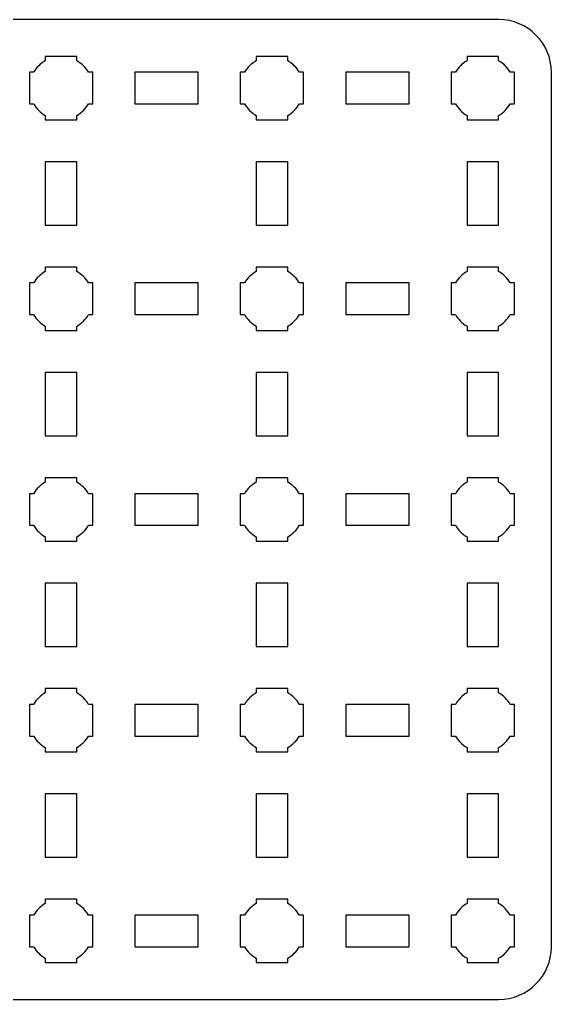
# Model space of a CAD drawing. Extents: x -532 to -78, y -195 to -102.
# Drawn here: x -308.9 to -258.5, y -195 to -102 of the extents above; entities that cross this region are included whole.
import ezdxf

# ---------------------------------------------------------------- set-up
doc = ezdxf.new("R2010")
doc.units = 0
doc.header["$MEASUREMENT"] = 0
doc.layers.add('LAYER_1', color=7, linetype='CONTINUOUS')

msp = doc.modelspace()

# ---------------------------------------------------------------- linework, layer by layer
at = {"layer": 'LAYER_1'}
for points in [[(-298, -110), (-292, -110), (-292, -107), (-298, -107), (-298, -110)], [(-278, -110), (-272, -110), (-272, -107), (-278, -107), (-278, -110)], [(-306.5, -121.5), (-303.5, -121.5), (-303.5, -115.5), (-306.5, -115.5), (-306.5, -121.5)], [(-286.5, -121.5), (-283.5, -121.5), (-283.5, -115.5), (-286.5, -115.5), (-286.5, -121.5)], [(-266.5, -121.5), (-263.5, -121.5), (-263.5, -115.5), (-266.5, -115.5), (-266.5, -121.5)], [(-298, -130), (-292, -130), (-292, -127), (-298, -127), (-298, -130)], [(-278, -130), (-272, -130), (-272, -127), (-278, -127), (-278, -130)], [(-306.5, -141.5), (-303.5, -141.5), (-303.5, -135.5), (-306.5, -135.5), (-306.5, -141.5)], [(-286.5, -141.5), (-283.5, -141.5), (-283.5, -135.5), (-286.5, -135.5), (-286.5, -141.5)], [(-266.5, -141.5), (-263.5, -141.5), (-263.5, -135.5), (-266.5, -135.5), (-266.5, -141.5)], [(-298, -150), (-292, -150), (-292, -147), (-298, -147), (-298, -150)], [(-278, -150), (-272, -150), (-272, -147), (-278, -147), (-278, -150)], [(-306.5, -161.5), (-303.5, -161.5), (-303.5, -155.5), (-306.5, -155.5), (-306.5, -161.5)], [(-286.5, -161.5), (-283.5, -161.5), (-283.5, -155.5), (-286.5, -155.5), (-286.5, -161.5)], [(-266.5, -161.5), (-263.5, -161.5), (-263.5, -155.5), (-266.5, -155.5), (-266.5, -161.5)], [(-298, -170), (-292, -170), (-292, -167), (-298, -167), (-298, -170)], [(-278, -170), (-272, -170), (-272, -167), (-278, -167), (-278, -170)], [(-306.5, -181.5), (-303.5, -181.5), (-303.5, -175.5), (-306.5, -175.5), (-306.5, -181.5)], [(-286.5, -181.5), (-283.5, -181.5), (-283.5, -175.5), (-286.5, -175.5), (-286.5, -181.5)], [(-266.5, -181.5), (-263.5, -181.5), (-263.5, -175.5), (-266.5, -175.5), (-266.5, -181.5)], [(-298, -190), (-292, -190), (-292, -187), (-298, -187), (-298, -190)], [(-278, -190), (-272, -190), (-272, -187), (-278, -187), (-278, -190)]]:
    msp.add_lwpolyline(points, close=True, dxfattribs=at)
for points, knots in [([(-351.5, -190), (-351.5, -190), (-351.5, -107), (-351.5, -107), (-351.5, -107), (-351.5, -104.2391), (-349.2609, -102), (-346.5, -102), (-346.5, -102), (-346.5, -102), (-263.5, -102), (-263.5, -102), (-263.5, -102), (-260.7391, -102), (-258.5, -104.2391), (-258.5, -107), (-258.5, -107), (-258.5, -107), (-258.5, -190), (-258.5, -190), (-258.5, -190), (-258.5, -192.7609), (-260.7391, -195), (-263.5, -195), (-263.5, -195), (-263.5, -195), (-346.5, -195), (-346.5, -195), (-346.5, -195), (-349.2609, -195), (-351.5, -192.7609), (-351.5, -190)], [0, 0, 0, 0, 0.125, 0.125, 0.125, 0.125, 0.25, 0.25, 0.25, 0.25, 0.375, 0.375, 0.375, 0.375, 0.5, 0.5, 0.5, 0.5, 0.625, 0.625, 0.625, 0.625, 0.75, 0.75, 0.75, 0.75, 0.875, 0.875, 0.875, 0.875, 1, 1, 1, 1]), ([(-308, -107), (-308, -107), (-307.5985, -107), (-307.5985, -107), (-307.5985, -107), (-307.335, -106.5447), (-306.9553, -106.165), (-306.5, -105.9015), (-306.5, -105.9015), (-306.5, -105.9015), (-306.5, -105.5), (-306.5, -105.5), (-306.5, -105.5), (-306.5, -105.5), (-305, -105.5), (-305, -105.5), (-305, -105.5), (-305, -105.5), (-303.5, -105.5), (-303.5, -105.5), (-303.5, -105.5), (-303.5, -105.5), (-303.5, -105.9015), (-303.5, -105.9015), (-303.5, -105.9015), (-303.0447, -106.165), (-302.665, -106.5447), (-302.4015, -107), (-302.4015, -107), (-302.4015, -107), (-302, -107), (-302, -107), (-302, -107), (-302, -107), (-302, -108.5), (-302, -108.5), (-302, -108.5), (-302, -108.5), (-302, -110), (-302, -110), (-302, -110), (-302, -110), (-302.4015, -110), (-302.4015, -110), (-302.4015, -110), (-302.665, -110.4553), (-303.0447, -110.835), (-303.5, -111.0985), (-303.5, -111.0985), (-303.5, -111.0985), (-303.5, -111.5), (-303.5, -111.5), (-303.5, -111.5), (-303.5, -111.5), (-305, -111.5), (-305, -111.5), (-305, -111.5), (-305, -111.5), (-306.5, -111.5), (-306.5, -111.5), (-306.5, -111.5), (-306.5, -111.5), (-306.5, -111.0985), (-306.5, -111.0985), (-306.5, -111.0985), (-306.9553, -110.835), (-307.335, -110.4553), (-307.5985, -110), (-307.5985, -110), (-307.5985, -110), (-308, -110), (-308, -110), (-308, -110), (-308, -110), (-308, -108.5), (-308, -108.5), (-308, -108.5), (-308, -108.5), (-308, -107), (-308, -107)], [0, 0, 0, 0, 0.05, 0.05, 0.05, 0.05, 0.1, 0.1, 0.1, 0.1, 0.15, 0.15, 0.15, 0.15, 0.2, 0.2, 0.2, 0.2, 0.25, 0.25, 0.25, 0.25, 0.3, 0.3, 0.3, 0.3, 0.35, 0.35, 0.35, 0.35, 0.4, 0.4, 0.4, 0.4, 0.45, 0.45, 0.45, 0.45, 0.5, 0.5, 0.5, 0.5, 0.55, 0.55, 0.55, 0.55, 0.6, 0.6, 0.6, 0.6, 0.65, 0.65, 0.65, 0.65, 0.7, 0.7, 0.7, 0.7, 0.75, 0.75, 0.75, 0.75, 0.8, 0.8, 0.8, 0.8, 0.85, 0.85, 0.85, 0.85, 0.9, 0.9, 0.9, 0.9, 0.95, 0.95, 0.95, 0.95, 1, 1, 1, 1]), ([(-288, -107), (-288, -107), (-287.5985, -107), (-287.5985, -107), (-287.5985, -107), (-287.335, -106.5447), (-286.9553, -106.165), (-286.5, -105.9015), (-286.5, -105.9015), (-286.5, -105.9015), (-286.5, -105.5), (-286.5, -105.5), (-286.5, -105.5), (-286.5, -105.5), (-285, -105.5), (-285, -105.5), (-285, -105.5), (-285, -105.5), (-283.5, -105.5), (-283.5, -105.5), (-283.5, -105.5), (-283.5, -105.5), (-283.5, -105.9015), (-283.5, -105.9015), (-283.5, -105.9015), (-283.0447, -106.165), (-282.665, -106.5447), (-282.4015, -107), (-282.4015, -107), (-282.4015, -107), (-282, -107), (-282, -107), (-282, -107), (-282, -107), (-282, -108.5), (-282, -108.5), (-282, -108.5), (-282, -108.5), (-282, -110), (-282, -110), (-282, -110), (-282, -110), (-282.4015, -110), (-282.4015, -110), (-282.4015, -110), (-282.665, -110.4553), (-283.0447, -110.835), (-283.5, -111.0985), (-283.5, -111.0985), (-283.5, -111.0985), (-283.5, -111.5), (-283.5, -111.5), (-283.5, -111.5), (-283.5, -111.5), (-285, -111.5), (-285, -111.5), (-285, -111.5), (-285, -111.5), (-286.5, -111.5), (-286.5, -111.5), (-286.5, -111.5), (-286.5, -111.5), (-286.5, -111.0985), (-286.5, -111.0985), (-286.5, -111.0985), (-286.9553, -110.835), (-287.335, -110.4553), (-287.5985, -110), (-287.5985, -110), (-287.5985, -110), (-288, -110), (-288, -110), (-288, -110), (-288, -110), (-288, -108.5), (-288, -108.5), (-288, -108.5), (-288, -108.5), (-288, -107), (-288, -107)], [0, 0, 0, 0, 0.05, 0.05, 0.05, 0.05, 0.1, 0.1, 0.1, 0.1, 0.15, 0.15, 0.15, 0.15, 0.2, 0.2, 0.2, 0.2, 0.25, 0.25, 0.25, 0.25, 0.3, 0.3, 0.3, 0.3, 0.35, 0.35, 0.35, 0.35, 0.4, 0.4, 0.4, 0.4, 0.45, 0.45, 0.45, 0.45, 0.5, 0.5, 0.5, 0.5, 0.55, 0.55, 0.55, 0.55, 0.6, 0.6, 0.6, 0.6, 0.65, 0.65, 0.65, 0.65, 0.7, 0.7, 0.7, 0.7, 0.75, 0.75, 0.75, 0.75, 0.8, 0.8, 0.8, 0.8, 0.85, 0.85, 0.85, 0.85, 0.9, 0.9, 0.9, 0.9, 0.95, 0.95, 0.95, 0.95, 1, 1, 1, 1]), ([(-268, -107), (-268, -107), (-267.5985, -107), (-267.5985, -107), (-267.5985, -107), (-267.335, -106.5447), (-266.9553, -106.165), (-266.5, -105.9015), (-266.5, -105.9015), (-266.5, -105.9015), (-266.5, -105.5), (-266.5, -105.5), (-266.5, -105.5), (-266.5, -105.5), (-265, -105.5), (-265, -105.5), (-265, -105.5), (-265, -105.5), (-263.5, -105.5), (-263.5, -105.5), (-263.5, -105.5), (-263.5, -105.5), (-263.5, -105.9015), (-263.5, -105.9015), (-263.5, -105.9015), (-263.0447, -106.165), (-262.665, -106.5447), (-262.4015, -107), (-262.4015, -107), (-262.4015, -107), (-262, -107), (-262, -107), (-262, -107), (-262, -107), (-262, -108.5), (-262, -108.5), (-262, -108.5), (-262, -108.5), (-262, -110), (-262, -110), (-262, -110), (-262, -110), (-262.4015, -110), (-262.4015, -110), (-262.4015, -110), (-262.665, -110.4553), (-263.0447, -110.835), (-263.5, -111.0985), (-263.5, -111.0985), (-263.5, -111.0985), (-263.5, -111.5), (-263.5, -111.5), (-263.5, -111.5), (-263.5, -111.5), (-265, -111.5), (-265, -111.5), (-265, -111.5), (-265, -111.5), (-266.5, -111.5), (-266.5, -111.5), (-266.5, -111.5), (-266.5, -111.5), (-266.5, -111.0985), (-266.5, -111.0985), (-266.5, -111.0985), (-266.9553, -110.835), (-267.335, -110.4553), (-267.5985, -110), (-267.5985, -110), (-267.5985, -110), (-268, -110), (-268, -110), (-268, -110), (-268, -110), (-268, -108.5), (-268, -108.5), (-268, -108.5), (-268, -108.5), (-268, -107), (-268, -107)], [0, 0, 0, 0, 0.05, 0.05, 0.05, 0.05, 0.1, 0.1, 0.1, 0.1, 0.15, 0.15, 0.15, 0.15, 0.2, 0.2, 0.2, 0.2, 0.25, 0.25, 0.25, 0.25, 0.3, 0.3, 0.3, 0.3, 0.35, 0.35, 0.35, 0.35, 0.4, 0.4, 0.4, 0.4, 0.45, 0.45, 0.45, 0.45, 0.5, 0.5, 0.5, 0.5, 0.55, 0.55, 0.55, 0.55, 0.6, 0.6, 0.6, 0.6, 0.65, 0.65, 0.65, 0.65, 0.7, 0.7, 0.7, 0.7, 0.75, 0.75, 0.75, 0.75, 0.8, 0.8, 0.8, 0.8, 0.85, 0.85, 0.85, 0.85, 0.9, 0.9, 0.9, 0.9, 0.95, 0.95, 0.95, 0.95, 1, 1, 1, 1]), ([(-308, -127), (-308, -127), (-307.5985, -127), (-307.5985, -127), (-307.5985, -127), (-307.335, -126.5447), (-306.9553, -126.165), (-306.5, -125.9015), (-306.5, -125.9015), (-306.5, -125.9015), (-306.5, -125.5), (-306.5, -125.5), (-306.5, -125.5), (-306.5, -125.5), (-305, -125.5), (-305, -125.5), (-305, -125.5), (-305, -125.5), (-303.5, -125.5), (-303.5, -125.5), (-303.5, -125.5), (-303.5, -125.5), (-303.5, -125.9015), (-303.5, -125.9015), (-303.5, -125.9015), (-303.0447, -126.165), (-302.665, -126.5447), (-302.4015, -127), (-302.4015, -127), (-302.4015, -127), (-302, -127), (-302, -127), (-302, -127), (-302, -127), (-302, -128.5), (-302, -128.5), (-302, -128.5), (-302, -128.5), (-302, -130), (-302, -130), (-302, -130), (-302, -130), (-302.4015, -130), (-302.4015, -130), (-302.4015, -130), (-302.665, -130.4553), (-303.0447, -130.835), (-303.5, -131.0985), (-303.5, -131.0985), (-303.5, -131.0985), (-303.5, -131.5), (-303.5, -131.5), (-303.5, -131.5), (-303.5, -131.5), (-305, -131.5), (-305, -131.5), (-305, -131.5), (-305, -131.5), (-306.5, -131.5), (-306.5, -131.5), (-306.5, -131.5), (-306.5, -131.5), (-306.5, -131.0985), (-306.5, -131.0985), (-306.5, -131.0985), (-306.9553, -130.835), (-307.335, -130.4553), (-307.5985, -130), (-307.5985, -130), (-307.5985, -130), (-308, -130), (-308, -130), (-308, -130), (-308, -130), (-308, -128.5), (-308, -128.5), (-308, -128.5), (-308, -128.5), (-308, -127), (-308, -127)], [0, 0, 0, 0, 0.05, 0.05, 0.05, 0.05, 0.1, 0.1, 0.1, 0.1, 0.15, 0.15, 0.15, 0.15, 0.2, 0.2, 0.2, 0.2, 0.25, 0.25, 0.25, 0.25, 0.3, 0.3, 0.3, 0.3, 0.35, 0.35, 0.35, 0.35, 0.4, 0.4, 0.4, 0.4, 0.45, 0.45, 0.45, 0.45, 0.5, 0.5, 0.5, 0.5, 0.55, 0.55, 0.55, 0.55, 0.6, 0.6, 0.6, 0.6, 0.65, 0.65, 0.65, 0.65, 0.7, 0.7, 0.7, 0.7, 0.75, 0.75, 0.75, 0.75, 0.8, 0.8, 0.8, 0.8, 0.85, 0.85, 0.85, 0.85, 0.9, 0.9, 0.9, 0.9, 0.95, 0.95, 0.95, 0.95, 1, 1, 1, 1]), ([(-288, -127), (-288, -127), (-287.5985, -127), (-287.5985, -127), (-287.5985, -127), (-287.335, -126.5447), (-286.9553, -126.165), (-286.5, -125.9015), (-286.5, -125.9015), (-286.5, -125.9015), (-286.5, -125.5), (-286.5, -125.5), (-286.5, -125.5), (-286.5, -125.5), (-285, -125.5), (-285, -125.5), (-285, -125.5), (-285, -125.5), (-283.5, -125.5), (-283.5, -125.5), (-283.5, -125.5), (-283.5, -125.5), (-283.5, -125.9015), (-283.5, -125.9015), (-283.5, -125.9015), (-283.0447, -126.165), (-282.665, -126.5447), (-282.4015, -127), (-282.4015, -127), (-282.4015, -127), (-282, -127), (-282, -127), (-282, -127), (-282, -127), (-282, -128.5), (-282, -128.5), (-282, -128.5), (-282, -128.5), (-282, -130), (-282, -130), (-282, -130), (-282, -130), (-282.4015, -130), (-282.4015, -130), (-282.4015, -130), (-282.665, -130.4553), (-283.0447, -130.835), (-283.5, -131.0985), (-283.5, -131.0985), (-283.5, -131.0985), (-283.5, -131.5), (-283.5, -131.5), (-283.5, -131.5), (-283.5, -131.5), (-285, -131.5), (-285, -131.5), (-285, -131.5), (-285, -131.5), (-286.5, -131.5), (-286.5, -131.5), (-286.5, -131.5), (-286.5, -131.5), (-286.5, -131.0985), (-286.5, -131.0985), (-286.5, -131.0985), (-286.9553, -130.835), (-287.335, -130.4553), (-287.5985, -130), (-287.5985, -130), (-287.5985, -130), (-288, -130), (-288, -130), (-288, -130), (-288, -130), (-288, -128.5), (-288, -128.5), (-288, -128.5), (-288, -128.5), (-288, -127), (-288, -127)], [0, 0, 0, 0, 0.05, 0.05, 0.05, 0.05, 0.1, 0.1, 0.1, 0.1, 0.15, 0.15, 0.15, 0.15, 0.2, 0.2, 0.2, 0.2, 0.25, 0.25, 0.25, 0.25, 0.3, 0.3, 0.3, 0.3, 0.35, 0.35, 0.35, 0.35, 0.4, 0.4, 0.4, 0.4, 0.45, 0.45, 0.45, 0.45, 0.5, 0.5, 0.5, 0.5, 0.55, 0.55, 0.55, 0.55, 0.6, 0.6, 0.6, 0.6, 0.65, 0.65, 0.65, 0.65, 0.7, 0.7, 0.7, 0.7, 0.75, 0.75, 0.75, 0.75, 0.8, 0.8, 0.8, 0.8, 0.85, 0.85, 0.85, 0.85, 0.9, 0.9, 0.9, 0.9, 0.95, 0.95, 0.95, 0.95, 1, 1, 1, 1]), ([(-268, -127), (-268, -127), (-267.5985, -127), (-267.5985, -127), (-267.5985, -127), (-267.335, -126.5447), (-266.9553, -126.165), (-266.5, -125.9015), (-266.5, -125.9015), (-266.5, -125.9015), (-266.5, -125.5), (-266.5, -125.5), (-266.5, -125.5), (-266.5, -125.5), (-265, -125.5), (-265, -125.5), (-265, -125.5), (-265, -125.5), (-263.5, -125.5), (-263.5, -125.5), (-263.5, -125.5), (-263.5, -125.5), (-263.5, -125.9015), (-263.5, -125.9015), (-263.5, -125.9015), (-263.0447, -126.165), (-262.665, -126.5447), (-262.4015, -127), (-262.4015, -127), (-262.4015, -127), (-262, -127), (-262, -127), (-262, -127), (-262, -127), (-262, -128.5), (-262, -128.5), (-262, -128.5), (-262, -128.5), (-262, -130), (-262, -130), (-262, -130), (-262, -130), (-262.4015, -130), (-262.4015, -130), (-262.4015, -130), (-262.665, -130.4553), (-263.0447, -130.835), (-263.5, -131.0985), (-263.5, -131.0985), (-263.5, -131.0985), (-263.5, -131.5), (-263.5, -131.5), (-263.5, -131.5), (-263.5, -131.5), (-265, -131.5), (-265, -131.5), (-265, -131.5), (-265, -131.5), (-266.5, -131.5), (-266.5, -131.5), (-266.5, -131.5), (-266.5, -131.5), (-266.5, -131.0985), (-266.5, -131.0985), (-266.5, -131.0985), (-266.9553, -130.835), (-267.335, -130.4553), (-267.5985, -130), (-267.5985, -130), (-267.5985, -130), (-268, -130), (-268, -130), (-268, -130), (-268, -130), (-268, -128.5), (-268, -128.5), (-268, -128.5), (-268, -128.5), (-268, -127), (-268, -127)], [0, 0, 0, 0, 0.05, 0.05, 0.05, 0.05, 0.1, 0.1, 0.1, 0.1, 0.15, 0.15, 0.15, 0.15, 0.2, 0.2, 0.2, 0.2, 0.25, 0.25, 0.25, 0.25, 0.3, 0.3, 0.3, 0.3, 0.35, 0.35, 0.35, 0.35, 0.4, 0.4, 0.4, 0.4, 0.45, 0.45, 0.45, 0.45, 0.5, 0.5, 0.5, 0.5, 0.55, 0.55, 0.55, 0.55, 0.6, 0.6, 0.6, 0.6, 0.65, 0.65, 0.65, 0.65, 0.7, 0.7, 0.7, 0.7, 0.75, 0.75, 0.75, 0.75, 0.8, 0.8, 0.8, 0.8, 0.85, 0.85, 0.85, 0.85, 0.9, 0.9, 0.9, 0.9, 0.95, 0.95, 0.95, 0.95, 1, 1, 1, 1]), ([(-308, -147), (-308, -147), (-307.5985, -147), (-307.5985, -147), (-307.5985, -147), (-307.335, -146.5447), (-306.9553, -146.165), (-306.5, -145.9015), (-306.5, -145.9015), (-306.5, -145.9015), (-306.5, -145.5), (-306.5, -145.5), (-306.5, -145.5), (-306.5, -145.5), (-305, -145.5), (-305, -145.5), (-305, -145.5), (-305, -145.5), (-303.5, -145.5), (-303.5, -145.5), (-303.5, -145.5), (-303.5, -145.5), (-303.5, -145.9015), (-303.5, -145.9015), (-303.5, -145.9015), (-303.0447, -146.165), (-302.665, -146.5447), (-302.4015, -147), (-302.4015, -147), (-302.4015, -147), (-302, -147), (-302, -147), (-302, -147), (-302, -147), (-302, -148.5), (-302, -148.5), (-302, -148.5), (-302, -148.5), (-302, -150), (-302, -150), (-302, -150), (-302, -150), (-302.4015, -150), (-302.4015, -150), (-302.4015, -150), (-302.665, -150.4553), (-303.0447, -150.835), (-303.5, -151.0985), (-303.5, -151.0985), (-303.5, -151.0985), (-303.5, -151.5), (-303.5, -151.5), (-303.5, -151.5), (-303.5, -151.5), (-305, -151.5), (-305, -151.5), (-305, -151.5), (-305, -151.5), (-306.5, -151.5), (-306.5, -151.5), (-306.5, -151.5), (-306.5, -151.5), (-306.5, -151.0985), (-306.5, -151.0985), (-306.5, -151.0985), (-306.9553, -150.835), (-307.335, -150.4553), (-307.5985, -150), (-307.5985, -150), (-307.5985, -150), (-308, -150), (-308, -150), (-308, -150), (-308, -150), (-308, -148.5), (-308, -148.5), (-308, -148.5), (-308, -148.5), (-308, -147), (-308, -147)], [0, 0, 0, 0, 0.05, 0.05, 0.05, 0.05, 0.1, 0.1, 0.1, 0.1, 0.15, 0.15, 0.15, 0.15, 0.2, 0.2, 0.2, 0.2, 0.25, 0.25, 0.25, 0.25, 0.3, 0.3, 0.3, 0.3, 0.35, 0.35, 0.35, 0.35, 0.4, 0.4, 0.4, 0.4, 0.45, 0.45, 0.45, 0.45, 0.5, 0.5, 0.5, 0.5, 0.55, 0.55, 0.55, 0.55, 0.6, 0.6, 0.6, 0.6, 0.65, 0.65, 0.65, 0.65, 0.7, 0.7, 0.7, 0.7, 0.75, 0.75, 0.75, 0.75, 0.8, 0.8, 0.8, 0.8, 0.85, 0.85, 0.85, 0.85, 0.9, 0.9, 0.9, 0.9, 0.95, 0.95, 0.95, 0.95, 1, 1, 1, 1]), ([(-288, -147), (-288, -147), (-287.5985, -147), (-287.5985, -147), (-287.5985, -147), (-287.335, -146.5447), (-286.9553, -146.165), (-286.5, -145.9015), (-286.5, -145.9015), (-286.5, -145.9015), (-286.5, -145.5), (-286.5, -145.5), (-286.5, -145.5), (-286.5, -145.5), (-285, -145.5), (-285, -145.5), (-285, -145.5), (-285, -145.5), (-283.5, -145.5), (-283.5, -145.5), (-283.5, -145.5), (-283.5, -145.5), (-283.5, -145.9015), (-283.5, -145.9015), (-283.5, -145.9015), (-283.0447, -146.165), (-282.665, -146.5447), (-282.4015, -147), (-282.4015, -147), (-282.4015, -147), (-282, -147), (-282, -147), (-282, -147), (-282, -147), (-282, -148.5), (-282, -148.5), (-282, -148.5), (-282, -148.5), (-282, -150), (-282, -150), (-282, -150), (-282, -150), (-282.4015, -150), (-282.4015, -150), (-282.4015, -150), (-282.665, -150.4553), (-283.0447, -150.835), (-283.5, -151.0985), (-283.5, -151.0985), (-283.5, -151.0985), (-283.5, -151.5), (-283.5, -151.5), (-283.5, -151.5), (-283.5, -151.5), (-285, -151.5), (-285, -151.5), (-285, -151.5), (-285, -151.5), (-286.5, -151.5), (-286.5, -151.5), (-286.5, -151.5), (-286.5, -151.5), (-286.5, -151.0985), (-286.5, -151.0985), (-286.5, -151.0985), (-286.9553, -150.835), (-287.335, -150.4553), (-287.5985, -150), (-287.5985, -150), (-287.5985, -150), (-288, -150), (-288, -150), (-288, -150), (-288, -150), (-288, -148.5), (-288, -148.5), (-288, -148.5), (-288, -148.5), (-288, -147), (-288, -147)], [0, 0, 0, 0, 0.05, 0.05, 0.05, 0.05, 0.1, 0.1, 0.1, 0.1, 0.15, 0.15, 0.15, 0.15, 0.2, 0.2, 0.2, 0.2, 0.25, 0.25, 0.25, 0.25, 0.3, 0.3, 0.3, 0.3, 0.35, 0.35, 0.35, 0.35, 0.4, 0.4, 0.4, 0.4, 0.45, 0.45, 0.45, 0.45, 0.5, 0.5, 0.5, 0.5, 0.55, 0.55, 0.55, 0.55, 0.6, 0.6, 0.6, 0.6, 0.65, 0.65, 0.65, 0.65, 0.7, 0.7, 0.7, 0.7, 0.75, 0.75, 0.75, 0.75, 0.8, 0.8, 0.8, 0.8, 0.85, 0.85, 0.85, 0.85, 0.9, 0.9, 0.9, 0.9, 0.95, 0.95, 0.95, 0.95, 1, 1, 1, 1]), ([(-268, -147), (-268, -147), (-267.5985, -147), (-267.5985, -147), (-267.5985, -147), (-267.335, -146.5447), (-266.9553, -146.165), (-266.5, -145.9015), (-266.5, -145.9015), (-266.5, -145.9015), (-266.5, -145.5), (-266.5, -145.5), (-266.5, -145.5), (-266.5, -145.5), (-265, -145.5), (-265, -145.5), (-265, -145.5), (-265, -145.5), (-263.5, -145.5), (-263.5, -145.5), (-263.5, -145.5), (-263.5, -145.5), (-263.5, -145.9015), (-263.5, -145.9015), (-263.5, -145.9015), (-263.0447, -146.165), (-262.665, -146.5447), (-262.4015, -147), (-262.4015, -147), (-262.4015, -147), (-262, -147), (-262, -147), (-262, -147), (-262, -147), (-262, -148.5), (-262, -148.5), (-262, -148.5), (-262, -148.5), (-262, -150), (-262, -150), (-262, -150), (-262, -150), (-262.4015, -150), (-262.4015, -150), (-262.4015, -150), (-262.665, -150.4553), (-263.0447, -150.835), (-263.5, -151.0985), (-263.5, -151.0985), (-263.5, -151.0985), (-263.5, -151.5), (-263.5, -151.5), (-263.5, -151.5), (-263.5, -151.5), (-265, -151.5), (-265, -151.5), (-265, -151.5), (-265, -151.5), (-266.5, -151.5), (-266.5, -151.5), (-266.5, -151.5), (-266.5, -151.5), (-266.5, -151.0985), (-266.5, -151.0985), (-266.5, -151.0985), (-266.9553, -150.835), (-267.335, -150.4553), (-267.5985, -150), (-267.5985, -150), (-267.5985, -150), (-268, -150), (-268, -150), (-268, -150), (-268, -150), (-268, -148.5), (-268, -148.5), (-268, -148.5), (-268, -148.5), (-268, -147), (-268, -147)], [0, 0, 0, 0, 0.05, 0.05, 0.05, 0.05, 0.1, 0.1, 0.1, 0.1, 0.15, 0.15, 0.15, 0.15, 0.2, 0.2, 0.2, 0.2, 0.25, 0.25, 0.25, 0.25, 0.3, 0.3, 0.3, 0.3, 0.35, 0.35, 0.35, 0.35, 0.4, 0.4, 0.4, 0.4, 0.45, 0.45, 0.45, 0.45, 0.5, 0.5, 0.5, 0.5, 0.55, 0.55, 0.55, 0.55, 0.6, 0.6, 0.6, 0.6, 0.65, 0.65, 0.65, 0.65, 0.7, 0.7, 0.7, 0.7, 0.75, 0.75, 0.75, 0.75, 0.8, 0.8, 0.8, 0.8, 0.85, 0.85, 0.85, 0.85, 0.9, 0.9, 0.9, 0.9, 0.95, 0.95, 0.95, 0.95, 1, 1, 1, 1]), ([(-308, -167), (-308, -167), (-307.5985, -167), (-307.5985, -167), (-307.5985, -167), (-307.335, -166.5447), (-306.9553, -166.165), (-306.5, -165.9015), (-306.5, -165.9015), (-306.5, -165.9015), (-306.5, -165.5), (-306.5, -165.5), (-306.5, -165.5), (-306.5, -165.5), (-305, -165.5), (-305, -165.5), (-305, -165.5), (-305, -165.5), (-303.5, -165.5), (-303.5, -165.5), (-303.5, -165.5), (-303.5, -165.5), (-303.5, -165.9015), (-303.5, -165.9015), (-303.5, -165.9015), (-303.0447, -166.165), (-302.665, -166.5447), (-302.4015, -167), (-302.4015, -167), (-302.4015, -167), (-302, -167), (-302, -167), (-302, -167), (-302, -167), (-302, -168.5), (-302, -168.5), (-302, -168.5), (-302, -168.5), (-302, -170), (-302, -170), (-302, -170), (-302, -170), (-302.4015, -170), (-302.4015, -170), (-302.4015, -170), (-302.665, -170.4553), (-303.0447, -170.835), (-303.5, -171.0985), (-303.5, -171.0985), (-303.5, -171.0985), (-303.5, -171.5), (-303.5, -171.5), (-303.5, -171.5), (-303.5, -171.5), (-305, -171.5), (-305, -171.5), (-305, -171.5), (-305, -171.5), (-306.5, -171.5), (-306.5, -171.5), (-306.5, -171.5), (-306.5, -171.5), (-306.5, -171.0985), (-306.5, -171.0985), (-306.5, -171.0985), (-306.9553, -170.835), (-307.335, -170.4553), (-307.5985, -170), (-307.5985, -170), (-307.5985, -170), (-308, -170), (-308, -170), (-308, -170), (-308, -170), (-308, -168.5), (-308, -168.5), (-308, -168.5), (-308, -168.5), (-308, -167), (-308, -167)], [0, 0, 0, 0, 0.05, 0.05, 0.05, 0.05, 0.1, 0.1, 0.1, 0.1, 0.15, 0.15, 0.15, 0.15, 0.2, 0.2, 0.2, 0.2, 0.25, 0.25, 0.25, 0.25, 0.3, 0.3, 0.3, 0.3, 0.35, 0.35, 0.35, 0.35, 0.4, 0.4, 0.4, 0.4, 0.45, 0.45, 0.45, 0.45, 0.5, 0.5, 0.5, 0.5, 0.55, 0.55, 0.55, 0.55, 0.6, 0.6, 0.6, 0.6, 0.65, 0.65, 0.65, 0.65, 0.7, 0.7, 0.7, 0.7, 0.75, 0.75, 0.75, 0.75, 0.8, 0.8, 0.8, 0.8, 0.85, 0.85, 0.85, 0.85, 0.9, 0.9, 0.9, 0.9, 0.95, 0.95, 0.95, 0.95, 1, 1, 1, 1]), ([(-288, -167), (-288, -167), (-287.5985, -167), (-287.5985, -167), (-287.5985, -167), (-287.335, -166.5447), (-286.9553, -166.165), (-286.5, -165.9015), (-286.5, -165.9015), (-286.5, -165.9015), (-286.5, -165.5), (-286.5, -165.5), (-286.5, -165.5), (-286.5, -165.5), (-285, -165.5), (-285, -165.5), (-285, -165.5), (-285, -165.5), (-283.5, -165.5), (-283.5, -165.5), (-283.5, -165.5), (-283.5, -165.5), (-283.5, -165.9015), (-283.5, -165.9015), (-283.5, -165.9015), (-283.0447, -166.165), (-282.665, -166.5447), (-282.4015, -167), (-282.4015, -167), (-282.4015, -167), (-282, -167), (-282, -167), (-282, -167), (-282, -167), (-282, -168.5), (-282, -168.5), (-282, -168.5), (-282, -168.5), (-282, -170), (-282, -170), (-282, -170), (-282, -170), (-282.4015, -170), (-282.4015, -170), (-282.4015, -170), (-282.665, -170.4553), (-283.0447, -170.835), (-283.5, -171.0985), (-283.5, -171.0985), (-283.5, -171.0985), (-283.5, -171.5), (-283.5, -171.5), (-283.5, -171.5), (-283.5, -171.5), (-285, -171.5), (-285, -171.5), (-285, -171.5), (-285, -171.5), (-286.5, -171.5), (-286.5, -171.5), (-286.5, -171.5), (-286.5, -171.5), (-286.5, -171.0985), (-286.5, -171.0985), (-286.5, -171.0985), (-286.9553, -170.835), (-287.335, -170.4553), (-287.5985, -170), (-287.5985, -170), (-287.5985, -170), (-288, -170), (-288, -170), (-288, -170), (-288, -170), (-288, -168.5), (-288, -168.5), (-288, -168.5), (-288, -168.5), (-288, -167), (-288, -167)], [0, 0, 0, 0, 0.05, 0.05, 0.05, 0.05, 0.1, 0.1, 0.1, 0.1, 0.15, 0.15, 0.15, 0.15, 0.2, 0.2, 0.2, 0.2, 0.25, 0.25, 0.25, 0.25, 0.3, 0.3, 0.3, 0.3, 0.35, 0.35, 0.35, 0.35, 0.4, 0.4, 0.4, 0.4, 0.45, 0.45, 0.45, 0.45, 0.5, 0.5, 0.5, 0.5, 0.55, 0.55, 0.55, 0.55, 0.6, 0.6, 0.6, 0.6, 0.65, 0.65, 0.65, 0.65, 0.7, 0.7, 0.7, 0.7, 0.75, 0.75, 0.75, 0.75, 0.8, 0.8, 0.8, 0.8, 0.85, 0.85, 0.85, 0.85, 0.9, 0.9, 0.9, 0.9, 0.95, 0.95, 0.95, 0.95, 1, 1, 1, 1]), ([(-268, -167), (-268, -167), (-267.5985, -167), (-267.5985, -167), (-267.5985, -167), (-267.335, -166.5447), (-266.9553, -166.165), (-266.5, -165.9015), (-266.5, -165.9015), (-266.5, -165.9015), (-266.5, -165.5), (-266.5, -165.5), (-266.5, -165.5), (-266.5, -165.5), (-265, -165.5), (-265, -165.5), (-265, -165.5), (-265, -165.5), (-263.5, -165.5), (-263.5, -165.5), (-263.5, -165.5), (-263.5, -165.5), (-263.5, -165.9015), (-263.5, -165.9015), (-263.5, -165.9015), (-263.0447, -166.165), (-262.665, -166.5447), (-262.4015, -167), (-262.4015, -167), (-262.4015, -167), (-262, -167), (-262, -167), (-262, -167), (-262, -167), (-262, -168.5), (-262, -168.5), (-262, -168.5), (-262, -168.5), (-262, -170), (-262, -170), (-262, -170), (-262, -170), (-262.4015, -170), (-262.4015, -170), (-262.4015, -170), (-262.665, -170.4553), (-263.0447, -170.835), (-263.5, -171.0985), (-263.5, -171.0985), (-263.5, -171.0985), (-263.5, -171.5), (-263.5, -171.5), (-263.5, -171.5), (-263.5, -171.5), (-265, -171.5), (-265, -171.5), (-265, -171.5), (-265, -171.5), (-266.5, -171.5), (-266.5, -171.5), (-266.5, -171.5), (-266.5, -171.5), (-266.5, -171.0985), (-266.5, -171.0985), (-266.5, -171.0985), (-266.9553, -170.835), (-267.335, -170.4553), (-267.5985, -170), (-267.5985, -170), (-267.5985, -170), (-268, -170), (-268, -170), (-268, -170), (-268, -170), (-268, -168.5), (-268, -168.5), (-268, -168.5), (-268, -168.5), (-268, -167), (-268, -167)], [0, 0, 0, 0, 0.05, 0.05, 0.05, 0.05, 0.1, 0.1, 0.1, 0.1, 0.15, 0.15, 0.15, 0.15, 0.2, 0.2, 0.2, 0.2, 0.25, 0.25, 0.25, 0.25, 0.3, 0.3, 0.3, 0.3, 0.35, 0.35, 0.35, 0.35, 0.4, 0.4, 0.4, 0.4, 0.45, 0.45, 0.45, 0.45, 0.5, 0.5, 0.5, 0.5, 0.55, 0.55, 0.55, 0.55, 0.6, 0.6, 0.6, 0.6, 0.65, 0.65, 0.65, 0.65, 0.7, 0.7, 0.7, 0.7, 0.75, 0.75, 0.75, 0.75, 0.8, 0.8, 0.8, 0.8, 0.85, 0.85, 0.85, 0.85, 0.9, 0.9, 0.9, 0.9, 0.95, 0.95, 0.95, 0.95, 1, 1, 1, 1]), ([(-308, -187), (-308, -187), (-307.5985, -187), (-307.5985, -187), (-307.5985, -187), (-307.335, -186.5447), (-306.9553, -186.165), (-306.5, -185.9015), (-306.5, -185.9015), (-306.5, -185.9015), (-306.5, -185.5), (-306.5, -185.5), (-306.5, -185.5), (-306.5, -185.5), (-305, -185.5), (-305, -185.5), (-305, -185.5), (-305, -185.5), (-303.5, -185.5), (-303.5, -185.5), (-303.5, -185.5), (-303.5, -185.5), (-303.5, -185.9015), (-303.5, -185.9015), (-303.5, -185.9015), (-303.0447, -186.165), (-302.665, -186.5447), (-302.4015, -187), (-302.4015, -187), (-302.4015, -187), (-302, -187), (-302, -187), (-302, -187), (-302, -187), (-302, -188.5), (-302, -188.5), (-302, -188.5), (-302, -188.5), (-302, -190), (-302, -190), (-302, -190), (-302, -190), (-302.4015, -190), (-302.4015, -190), (-302.4015, -190), (-302.665, -190.4553), (-303.0447, -190.835), (-303.5, -191.0985), (-303.5, -191.0985), (-303.5, -191.0985), (-303.5, -191.5), (-303.5, -191.5), (-303.5, -191.5), (-303.5, -191.5), (-305, -191.5), (-305, -191.5), (-305, -191.5), (-305, -191.5), (-306.5, -191.5), (-306.5, -191.5), (-306.5, -191.5), (-306.5, -191.5), (-306.5, -191.0985), (-306.5, -191.0985), (-306.5, -191.0985), (-306.9553, -190.835), (-307.335, -190.4553), (-307.5985, -190), (-307.5985, -190), (-307.5985, -190), (-308, -190), (-308, -190), (-308, -190), (-308, -190), (-308, -188.5), (-308, -188.5), (-308, -188.5), (-308, -188.5), (-308, -187), (-308, -187)], [0, 0, 0, 0, 0.05, 0.05, 0.05, 0.05, 0.1, 0.1, 0.1, 0.1, 0.15, 0.15, 0.15, 0.15, 0.2, 0.2, 0.2, 0.2, 0.25, 0.25, 0.25, 0.25, 0.3, 0.3, 0.3, 0.3, 0.35, 0.35, 0.35, 0.35, 0.4, 0.4, 0.4, 0.4, 0.45, 0.45, 0.45, 0.45, 0.5, 0.5, 0.5, 0.5, 0.55, 0.55, 0.55, 0.55, 0.6, 0.6, 0.6, 0.6, 0.65, 0.65, 0.65, 0.65, 0.7, 0.7, 0.7, 0.7, 0.75, 0.75, 0.75, 0.75, 0.8, 0.8, 0.8, 0.8, 0.85, 0.85, 0.85, 0.85, 0.9, 0.9, 0.9, 0.9, 0.95, 0.95, 0.95, 0.95, 1, 1, 1, 1]), ([(-288, -187), (-288, -187), (-287.5985, -187), (-287.5985, -187), (-287.5985, -187), (-287.335, -186.5447), (-286.9553, -186.165), (-286.5, -185.9015), (-286.5, -185.9015), (-286.5, -185.9015), (-286.5, -185.5), (-286.5, -185.5), (-286.5, -185.5), (-286.5, -185.5), (-285, -185.5), (-285, -185.5), (-285, -185.5), (-285, -185.5), (-283.5, -185.5), (-283.5, -185.5), (-283.5, -185.5), (-283.5, -185.5), (-283.5, -185.9015), (-283.5, -185.9015), (-283.5, -185.9015), (-283.0447, -186.165), (-282.665, -186.5447), (-282.4015, -187), (-282.4015, -187), (-282.4015, -187), (-282, -187), (-282, -187), (-282, -187), (-282, -187), (-282, -188.5), (-282, -188.5), (-282, -188.5), (-282, -188.5), (-282, -190), (-282, -190), (-282, -190), (-282, -190), (-282.4015, -190), (-282.4015, -190), (-282.4015, -190), (-282.665, -190.4553), (-283.0447, -190.835), (-283.5, -191.0985), (-283.5, -191.0985), (-283.5, -191.0985), (-283.5, -191.5), (-283.5, -191.5), (-283.5, -191.5), (-283.5, -191.5), (-285, -191.5), (-285, -191.5), (-285, -191.5), (-285, -191.5), (-286.5, -191.5), (-286.5, -191.5), (-286.5, -191.5), (-286.5, -191.5), (-286.5, -191.0985), (-286.5, -191.0985), (-286.5, -191.0985), (-286.9553, -190.835), (-287.335, -190.4553), (-287.5985, -190), (-287.5985, -190), (-287.5985, -190), (-288, -190), (-288, -190), (-288, -190), (-288, -190), (-288, -188.5), (-288, -188.5), (-288, -188.5), (-288, -188.5), (-288, -187), (-288, -187)], [0, 0, 0, 0, 0.05, 0.05, 0.05, 0.05, 0.1, 0.1, 0.1, 0.1, 0.15, 0.15, 0.15, 0.15, 0.2, 0.2, 0.2, 0.2, 0.25, 0.25, 0.25, 0.25, 0.3, 0.3, 0.3, 0.3, 0.35, 0.35, 0.35, 0.35, 0.4, 0.4, 0.4, 0.4, 0.45, 0.45, 0.45, 0.45, 0.5, 0.5, 0.5, 0.5, 0.55, 0.55, 0.55, 0.55, 0.6, 0.6, 0.6, 0.6, 0.65, 0.65, 0.65, 0.65, 0.7, 0.7, 0.7, 0.7, 0.75, 0.75, 0.75, 0.75, 0.8, 0.8, 0.8, 0.8, 0.85, 0.85, 0.85, 0.85, 0.9, 0.9, 0.9, 0.9, 0.95, 0.95, 0.95, 0.95, 1, 1, 1, 1]), ([(-268, -187), (-268, -187), (-267.5985, -187), (-267.5985, -187), (-267.5985, -187), (-267.335, -186.5447), (-266.9553, -186.165), (-266.5, -185.9015), (-266.5, -185.9015), (-266.5, -185.9015), (-266.5, -185.5), (-266.5, -185.5), (-266.5, -185.5), (-266.5, -185.5), (-265, -185.5), (-265, -185.5), (-265, -185.5), (-265, -185.5), (-263.5, -185.5), (-263.5, -185.5), (-263.5, -185.5), (-263.5, -185.5), (-263.5, -185.9015), (-263.5, -185.9015), (-263.5, -185.9015), (-263.0447, -186.165), (-262.665, -186.5447), (-262.4015, -187), (-262.4015, -187), (-262.4015, -187), (-262, -187), (-262, -187), (-262, -187), (-262, -187), (-262, -188.5), (-262, -188.5), (-262, -188.5), (-262, -188.5), (-262, -190), (-262, -190), (-262, -190), (-262, -190), (-262.4015, -190), (-262.4015, -190), (-262.4015, -190), (-262.665, -190.4553), (-263.0447, -190.835), (-263.5, -191.0985), (-263.5, -191.0985), (-263.5, -191.0985), (-263.5, -191.5), (-263.5, -191.5), (-263.5, -191.5), (-263.5, -191.5), (-265, -191.5), (-265, -191.5), (-265, -191.5), (-265, -191.5), (-266.5, -191.5), (-266.5, -191.5), (-266.5, -191.5), (-266.5, -191.5), (-266.5, -191.0985), (-266.5, -191.0985), (-266.5, -191.0985), (-266.9553, -190.835), (-267.335, -190.4553), (-267.5985, -190), (-267.5985, -190), (-267.5985, -190), (-268, -190), (-268, -190), (-268, -190), (-268, -190), (-268, -188.5), (-268, -188.5), (-268, -188.5), (-268, -188.5), (-268, -187), (-268, -187)], [0, 0, 0, 0, 0.05, 0.05, 0.05, 0.05, 0.1, 0.1, 0.1, 0.1, 0.15, 0.15, 0.15, 0.15, 0.2, 0.2, 0.2, 0.2, 0.25, 0.25, 0.25, 0.25, 0.3, 0.3, 0.3, 0.3, 0.35, 0.35, 0.35, 0.35, 0.4, 0.4, 0.4, 0.4, 0.45, 0.45, 0.45, 0.45, 0.5, 0.5, 0.5, 0.5, 0.55, 0.55, 0.55, 0.55, 0.6, 0.6, 0.6, 0.6, 0.65, 0.65, 0.65, 0.65, 0.7, 0.7, 0.7, 0.7, 0.75, 0.75, 0.75, 0.75, 0.8, 0.8, 0.8, 0.8, 0.85, 0.85, 0.85, 0.85, 0.9, 0.9, 0.9, 0.9, 0.95, 0.95, 0.95, 0.95, 1, 1, 1, 1])]:
    msp.add_open_spline(points, degree=3, knots=knots, dxfattribs=at)

doc.saveas('drawing.dxf')
